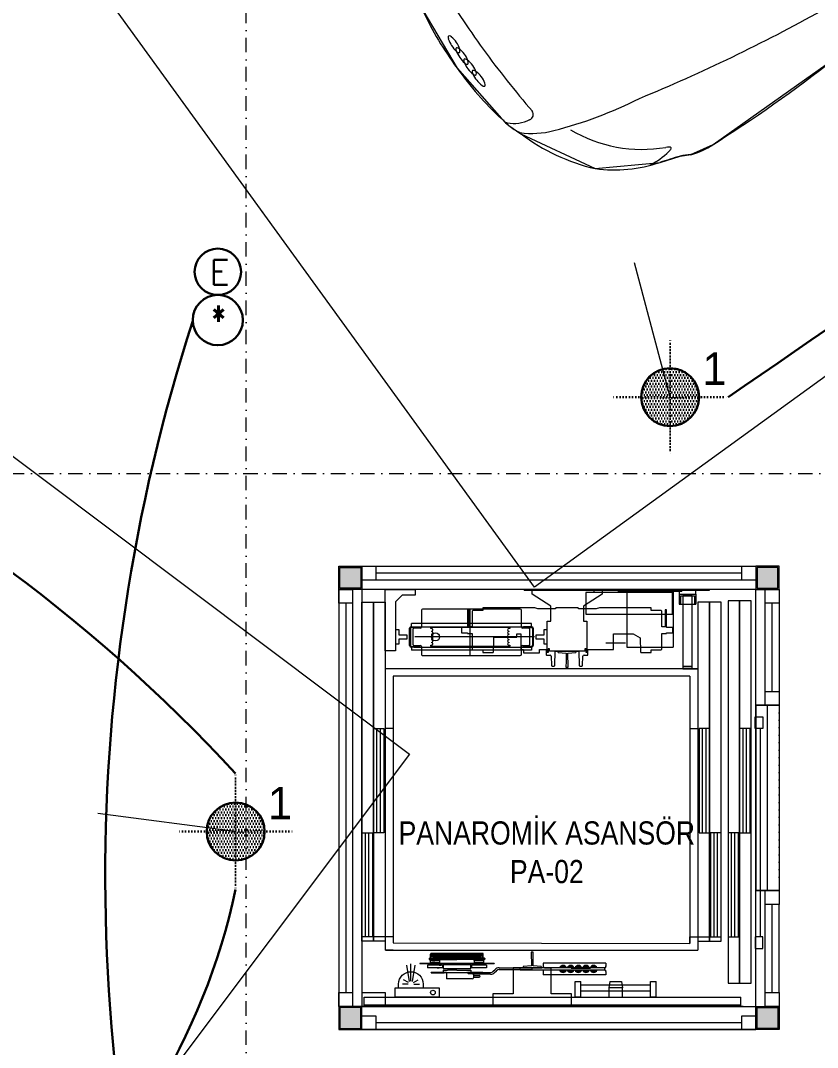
# Model space of a CAD drawing. Extents: x -1701 to 23780, y -363 to 7742.
# Drawn here: x 2525.2 to 2869.1, y 937.3 to 1380.5 of the extents above; entities that cross this region are included whole.
import ezdxf
from ezdxf.enums import TextEntityAlignment as Align

# ---------------------------------------------------------------- set-up
doc = ezdxf.new("R2010")
doc.units = 0
doc.header["$LTSCALE"] = 25
doc.header["$MEASUREMENT"] = 0
for name, pattern in [('Audi$0$DASHDOT2', [0.5, 0.25, -0.125, 0, -0.125]), ('Audi$0$DOT2', [0.125, 0, -0.125]), ('Audi$0$HIDDEN', [0.375, 0.25, -0.125]), ('DOT2', [0.125, 0, -0.125])]:
    doc.linetypes.add(name, pattern=pattern)
doc.layers.get('0').update_dxf_attribs({"color": 9, "lineweight": 9})
for name, color, linetype, lineweight in [('31', 9, 'Continuous', 9), ('Audi$0$04', 8, 'Continuous', 9), ('Audi$0$06D', 8, 'Continuous', 9), ('Audi$0$07K', 8, 'Continuous', 9), ('Audi$0$09W', 8, 'Continuous', 9), ('Audi$0$10', 8, 'Continuous', 9), ('Audi$0$15', 8, 'Continuous', 9), ('Audi$0$20', 8, 'Audi$0$DOT2', 9), ('Audi$0$21', 8, 'Continuous', 9), ('Audi$0$24', 8, 'Audi$0$DASHDOT2', 9), ('Audi$0$35', 8, 'Continuous', 9), ('E-1x26W PL DOWNLIGHT ARMATÜR (GÖMME) (KİTLİ)', 7, 'Continuous', 30), ('E-ACİL AYDINLATMA KİTİ', 7, 'Continuous', 30), ('E-Aydınlatma', 7, 'Continuous', 30), ('E-KABLO', 7, 'Continuous', 30)]:
    doc.layers.add(name, color=color, linetype=linetype, lineweight=lineweight)
doc.styles.add('Audi$0$MuuM_TEXT-STANDART', font='ARIALN.TTF')
doc.styles.add('E-YAZI', font='txttw.shx')
doc.styles.add('TX-TEXT', font='')
doc.styles.get('TX-TEXT').set_extended_font_data('TrSah Futura Lt BT')

# ---------------------------------------------------------------- blocks, each defined once
blk = doc.blocks.new('Audi$0$P-AKS_AUDI')
at = {"layer": 'Audi$0$24'}
for points in [[(-2100, -2590), (-2100, 1250)], [(-3840, -1600), (360, -1600)]]:
    blk.add_lwpolyline(points, dxfattribs=at)
blk = doc.blocks.new('Audi$0$p-asansör-')
at = {"layer": 'Audi$0$09W'}
h = blk.add_hatch(color=253, dxfattribs=at)
h.dxf.hatch_style = 1
h.paths.add_polyline_path([(-200, 190), (-210, 190), (-210, 200), (-200, 200)])
h = blk.add_hatch(color=253, dxfattribs=at)
h.dxf.hatch_style = 1
h.paths.add_polyline_path([(-30, 190), (-20, 190), (-20, 200), (-30, 200)])
h = blk.add_hatch(color=253, dxfattribs=at)
h.dxf.hatch_style = 1
h.paths.add_polyline_path([(-200, 10), (-210, 10), (-210, 0), (-200, 0)])
h = blk.add_hatch(color=253, dxfattribs=at)
h.dxf.hatch_style = 1
h.paths.add_polyline_path([(-30, 10), (-20, 10), (-20, 0), (-30, 0)])
at = {"color": 251}
for p, q in [((-194.5, 190), (-30, 190)), ((-194.5, 190), (-30, 190)), ((-193.5, 190), (-193.5, 186)), ((-193.5, 190), (-193.5, 186)), ((-193.5, 189.5), (-31, 189.5)), ((-193.5, 189.5), (-31, 189.5)), ((-40, 184), (-40, 190)), ((-40, 184), (-40, 190)), ((-31, 190), (-31, 186)), ((-31, 190), (-31, 186)), ((-31, 186), (-193.5, 186)), ((-31, 186), (-193.5, 186)), ((-124.5, 183.2), (-154.5, 183.2)), ((-124.5, 183.2), (-154.5, 183.2)), ((-30, 184), (-40, 184)), ((-30, 184), (-40, 184)), ((-124.5, 180.7), (-154.5, 180.7)), ((-124.5, 180.7), (-154.5, 180.7)), ((-52.38, 180.31), (-54.83, 180.31)), ((-52.38, 180.31), (-54.83, 180.31)), ((-52.21, 179.7), (-54.34, 178.47)), ((-52.21, 179.7), (-54.34, 178.47)), ((-51.76, 179.25), (-52.99, 172.13)), ((-51.76, 179.25), (-52.99, 172.13)), ((-51.15, 179.09), (-51.15, 171.63)), ((-51.15, 179.09), (-51.15, 171.63)), ((-50.54, 179.25), (-49.31, 172.13)), ((-50.54, 179.25), (-49.31, 172.13)), ((-50.09, 179.7), (-47.96, 178.47)), ((-50.09, 179.7), (-47.96, 178.47)), ((-49.92, 180.31), (-47.47, 180.31)), ((-49.92, 180.31), (-47.47, 180.31))]:
    blk.add_line(p, q, dxfattribs=at)
at = {"color": 251, "ltscale": 0.25}
for p, q in [((-157, 186), (-154.5, 186)), ((-157, 186), (-157, 179.2)), ((-157, 186), (-154.5, 186)), ((-157, 186), (-157, 179.2)), ((-154.5, 186), (-154.5, 179.2)), ((-154.5, 186), (-154.5, 179.2)), ((-142, 179.2), (-142.5, 182)), ((-142, 179.2), (-142.5, 182)), ((-137, 179.2), (-136.5, 182)), ((-137, 179.2), (-136.5, 182)), ((-124.5, 186), (-122, 186)), ((-124.5, 186), (-124.5, 179.2)), ((-124.5, 186), (-122, 186)), ((-124.5, 186), (-124.5, 179.2)), ((-122, 186), (-122, 179.2)), ((-122, 186), (-122, 179.2)), ((-154.5, 179.2), (-157, 179.2)), ((-154.5, 179.2), (-157, 179.2)), ((-137, 179.2), (-142, 179.2)), ((-137, 179.2), (-142, 179.2)), ((-122, 179.2), (-124.5, 179.2)), ((-122, 179.2), (-124.5, 179.2))]:
    blk.add_line(p, q, dxfattribs=at)
blk.add_lwpolyline([(-142.5, 182), (-136.5, 182), (-136.5, 186), (-142.5, 186), (-142.5, 182)], dxfattribs=at)
blk.add_lwpolyline([(-142.5, 182), (-136.5, 182), (-136.5, 186), (-142.5, 186), (-142.5, 182)], dxfattribs=at)
at = {"color": 251}
blk.add_lwpolyline([(-63.4, 186), (-44.4, 186), (-44.4, 182), (-63.4, 182)], close=True, dxfattribs=at)
blk.add_lwpolyline([(-63.4, 186), (-44.4, 186), (-44.4, 182), (-63.4, 182)], close=True, dxfattribs=at)
blk.add_lwpolyline([(-45.84, 182), (-45.84, 180.31, -1), (-56.46, 180.31), (-56.46, 182)], format="xyb", dxfattribs=at)
blk.add_lwpolyline([(-45.84, 182), (-45.84, 180.31, -1), (-56.46, 180.31), (-56.46, 182)], format="xyb", dxfattribs=at)
blk.add_circle((-60.65, 184), 1, dxfattribs=at)
blk.add_circle((-60.65, 184), 1, dxfattribs=at)
at = {"layer": 'Audi$0$06D'}
for p, q in [((-103.5, 190), (-120.5, 190)), ((-120.5, 190), (-120.5, 184.6)), ((-86.5, 190), (-103.5, 190)), ((-86.5, 184.6), (-86.5, 190)), ((-120.5, 184.6), (-111.7, 184.6)), ((-111.7, 184.6), (-111.7, 173.3)), ((-95.3, 173.3), (-95.3, 184.6)), ((-95.3, 184.6), (-86.5, 184.6)), ((-193, 180), (-198, 180)), ((-198, 180), (-198, 15)), ((-193, 15), (-193, 180)), ((-188, 180), (-193, 180)), ((-193, 180), (-193, 15)), ((-188, 15), (-188, 180)), ((-78.1, 177.4), (-80.64, 177.4)), ((-78.1, 176.38), (-78.1, 177.61)), ((-77.6, 178.11), (-66.5, 178.11)), ((-66.6, 178.11), (-66.6, 175.3)), ((-66.5, 175.4), (-66.5, 178.11)), ((-135.25, 176.3), (-108.25, 176.3)), ((-135.25, 174.9), (-135.25, 176.3)), ((-135.25, 174.9), (-135.05, 174.9)), ((-135.05, 174.85), (-135.2, 174.85)), ((-135.2, 174.85), (-135.2, 174.35)), ((-134.85, 174.35), (-135.2, 174.35)), ((-134.85, 173.25), (-135.2, 173.25)), ((-135.2, 173.25), (-135.2, 172.75)), ((-135.05, 174.9), (-135.05, 174.85)), ((-135.05, 174.85), (-135.05, 174.85)), ((-134.9, 174.3), (-98.25, 174.3)), ((-134.9, 174.3), (-134.9, 173.3)), ((-134.9, 173.3), (-98.25, 173.3)), ((-134.85, 174.35), (-134.85, 174.3)), ((-134.85, 173.3), (-134.85, 173.25)), ((-134.75, 173.3), (-132.25, 173.3)), ((-130.55, 174.75), (-130.81, 174.3)), ((-130.81, 173.3), (-130.55, 172.85)), ((-129.45, 174.75), (-130.55, 174.75)), ((-130.55, 172.85), (-129.45, 172.85)), ((-129.19, 174.3), (-129.45, 174.75)), ((-129.45, 172.85), (-129.19, 173.3)), ((-127.25, 174.75), (-127.51, 174.3)), ((-127.51, 173.3), (-127.25, 172.85)), ((-126.15, 174.75), (-127.25, 174.75)), ((-127.25, 172.85), (-126.15, 172.85)), ((-125.89, 174.3), (-126.15, 174.75)), ((-126.15, 172.85), (-125.89, 173.3)), ((-123.95, 174.75), (-124.21, 174.3)), ((-124.21, 173.3), (-123.95, 172.85)), ((-122.85, 174.75), (-123.95, 174.75)), ((-123.95, 172.85), (-122.85, 172.85)), ((-122.59, 174.3), (-122.85, 174.75)), ((-122.85, 172.85), (-122.59, 173.3)), ((-120.65, 174.75), (-120.91, 174.3)), ((-120.91, 173.3), (-120.65, 172.85)), ((-119.55, 174.75), (-120.65, 174.75)), ((-120.65, 172.85), (-119.55, 172.85)), ((-119.29, 174.3), (-119.55, 174.75)), ((-119.55, 172.85), (-119.29, 173.3)), ((-119.52, 174.3), (-108.25, 174.3)), ((-117.35, 174.75), (-117.61, 174.3)), ((-117.61, 173.3), (-117.35, 172.85)), ((-116.25, 174.75), (-117.35, 174.75)), ((-117.35, 172.85), (-116.25, 172.85)), ((-115.99, 174.3), (-116.25, 174.75)), ((-116.25, 172.85), (-115.99, 173.3)), ((-111.7, 173.3), (-103.5, 173.3)), ((-108.75, 173.3), (-111.25, 173.3)), ((-108.65, 174.35), (-108.3, 174.35)), ((-108.65, 174.35), (-108.65, 174.3)), ((-108.65, 173.3), (-108.65, 173.25)), ((-108.65, 173.25), (-108.3, 173.25)), ((-108.25, 174.9), (-108.45, 174.9)), ((-108.45, 174.85), (-108.45, 174.9)), ((-108.45, 174.85), (-108.3, 174.85)), ((-108.3, 174.85), (-108.3, 174.35)), ((-108.3, 173.25), (-108.3, 172.75)), ((-108.25, 174.9), (-108.25, 176.3)), ((-107.6, 173.3), (-107.35, 172.7)), ((-99.4, 173.3), (-107.6, 173.3)), ((-89.21, 174.08), (-103.5, 174.08)), ((-103.5, 174.08), (-103.5, 173.3)), ((-103.5, 173.3), (-95.3, 173.3)), ((-103.5, 173.3), (-103.5, 173.3)), ((-89.19, 173.3), (-103.5, 173.3)), ((-99.65, 172.7), (-99.4, 173.3)), ((-98.25, 174.3), (-98.25, 173.3)), ((-87.23, 175.4), (-88.08, 174.55)), ((-86.67, 174.83), (-87.5, 174)), ((-85.54, 176.1), (-78.01, 176.1)), ((-65, 175.3), (-85.54, 175.3)), ((-83.75, 173.3), (-77.25, 173.3)), ((-83.75, 172.2), (-83.75, 173.3)), ((-83.3, 173.3), (-82.4, 173.3)), ((-76, 175.5), (-82.15, 175.5)), ((-82.15, 175.5), (-76.5, 175.5)), ((-82.15, 175.5), (-82.15, 175.3)), ((-82.15, 175.5), (-82.15, 175.3)), ((-76, 175.3), (-82.15, 175.3)), ((-82.15, 175.3), (-76.5, 175.3)), ((-78.1, 176.6), (-80.64, 176.6)), ((-77.6, 175.88), (-75.9, 175.88)), ((-77.25, 172.2), (-77.25, 173.3)), ((-73.19, 175.3), (-77, 175.3)), ((-77, 174.3), (-77, 175.3)), ((-71, 174.3), (-77, 174.3)), ((-76.95, 173.67), (-76.95, 172.07)), ((-74.29, 173.67), (-76.95, 173.67)), ((-76.5, 175.3), (-76.5, 175.5)), ((-76.5, 175.5), (-76.5, 175.3)), ((-76.5, 175.5), (-76, 175.5)), ((-76.5, 175.3), (-76, 175.3)), ((-76, 175.3), (-76, 175.5)), ((-76, 175.3), (-76, 175.5)), ((-76, 175.4), (-75.63, 175.4)), ((-75.9, 175.88), (-75.9, 175.9)), ((-74.29, 173.69), (-71, 173.69)), ((-74.29, 173.67), (-74.29, 173.69)), ((-74.18, 173.69), (-74.18, 173.69)), ((-71, 174.3), (-66.95, 174.3)), ((-71, 173.69), (-67.71, 173.69)), ((-67.95, 174.3), (-67.85, 174.3)), ((-67.82, 173.69), (-67.82, 173.69)), ((-67.71, 173.67), (-67.71, 173.69)), ((-65.05, 173.67), (-67.71, 173.67)), ((-65, 175.3), (-66.95, 175.3)), ((-65, 174.3), (-66.95, 174.3)), ((-66.5, 175.4), (-66, 175.4)), ((-66, 175.5), (-59.85, 175.5)), ((-66, 175.3), (-66, 175.5)), ((-66, 175.5), (-66, 175.3)), ((-66, 175.5), (-65.5, 175.5)), ((-66, 175.3), (-59.85, 175.3)), ((-66, 175.3), (-65.5, 175.3)), ((-59.85, 175.5), (-65.5, 175.5)), ((-65.5, 175.5), (-65.5, 175.3)), ((-65.5, 175.3), (-65.5, 175.5)), ((-65.5, 175.3), (-65, 175.3)), ((-65.05, 172.07), (-65.05, 173.67)), ((-59.85, 175.3), (-65, 175.3)), ((-65, 174.3), (-65, 175.3)), ((-64.75, 173.3), (-58.25, 173.3)), ((-64.75, 172.2), (-64.75, 173.3)), ((-64.3, 173.3), (-63.4, 173.3)), ((-62.5, 173.3), (-63.4, 173.3)), ((-59.85, 175.5), (-59.85, 175.3)), ((-59.85, 175.3), (-59.85, 175.5)), ((-58.25, 172.2), (-58.25, 173.3)), ((-135.25, 171.3), (-135.25, 172.7)), ((-135.25, 172.7), (-134.95, 172.7)), ((-135.25, 171.3), (-108.25, 171.3)), ((-134.95, 172.75), (-135.2, 172.75)), ((-134.95, 172.75), (-134.95, 172.7)), ((-108.55, 172.75), (-108.3, 172.75)), ((-108.55, 172.75), (-108.55, 172.7)), ((-108.25, 172.7), (-108.55, 172.7)), ((-108.25, 171.3), (-108.25, 172.7)), ((-107.35, 172.7), (-103.88, 172.47)), ((-103.9, 169.04), (-103.95, 166.5)), ((-103.88, 170.04), (-103.9, 169.04)), ((-103.88, 172.47), (-103.88, 170.04)), ((-103.13, 172.47), (-99.65, 172.7)), ((-103.13, 170.04), (-103.13, 172.47)), ((-103.05, 169.04), (-103.13, 170.04)), ((-103.05, 166.5), (-103.05, 169.04)), ((-71, 171.5), (-87, 171.5)), ((-87, 171.3), (-87, 171.5)), ((-71, 171.3), (-87, 171.3)), ((-83.75, 172.2), (-77.25, 172.2)), ((-83, 169.6), (-82.5, 170.1)), ((-83, 169.25), (-83, 169.6)), ((-82.9, 169.15), (-83, 169.25)), ((-82.9, 169.7), (-71, 169.7)), ((-82.9, 169.15), (-71, 169.15)), ((-82.5, 171), (-78.5, 171)), ((-82.5, 170.1), (-82.5, 171)), ((-82.5, 170.1), (-78.5, 170.1)), ((-82.35, 168.8), (-82.35, 167.4)), ((-82.35, 168.8), (-82.35, 167.4)), ((-82.15, 168.8), (-82.35, 168.8)), ((-82.15, 168.8), (-82.35, 168.8)), ((-82.15, 168.8), (-82.15, 167.4)), ((-82.15, 167.4), (-82.15, 168.8)), ((-81.85, 169.15), (-80.35, 168.89)), ((-81.85, 168.25), (-80.35, 168.51)), ((-81.7, 172.05), (-81.7, 172.2)), ((-81.7, 172.05), (-80.5, 172.05)), ((-81.5, 171.5), (-81.5, 172.05)), ((-80.5, 172.05), (-81.5, 172.05)), ((-81.5, 171), (-81.5, 171.3)), ((-80.5, 171), (-81.5, 171)), ((-80.5, 171), (-81.5, 171)), ((-80.5, 172.05), (-79.5, 172.05)), ((-79.3, 172.05), (-80.5, 172.05)), ((-80.5, 171), (-79.5, 171)), ((-80.5, 171), (-79.5, 171)), ((-80.35, 168.89), (-61.65, 168.89)), ((-80.35, 168.51), (-80.35, 168.89)), ((-61.65, 168.51), (-80.35, 168.51)), ((-79.5, 171.5), (-79.5, 172.05)), ((-79.5, 171), (-79.5, 171.3)), ((-79.3, 172.05), (-79.3, 172.2)), ((-78.61, 172.2), (-77.79, 172.2)), ((-78.5, 170.1), (-78.5, 171)), ((-78.1, 169.7), (-78.5, 170.1)), ((-76.95, 172.07), (-74.29, 172.07)), ((-74.29, 172.07), (-74.29, 172.05)), ((-74.29, 172.05), (-71, 172.05)), ((-74.18, 172.05), (-74.18, 172.05)), ((-71.5, 169.7), (-71, 169.7)), ((-71, 172.05), (-67.71, 172.05)), ((-55, 171.5), (-71, 171.5)), ((-55, 171.3), (-71, 171.3)), ((-59.1, 169.7), (-71, 169.7)), ((-59.1, 169.15), (-71, 169.15)), ((-67.82, 172.05), (-67.82, 172.05)), ((-67.71, 172.07), (-65.05, 172.07)), ((-64.75, 172.2), (-58.25, 172.2)), ((-63.39, 172.2), (-64.21, 172.2)), ((-63.9, 169.7), (-63.5, 170.1)), ((-59.5, 171), (-63.5, 171)), ((-63.5, 170.1), (-63.5, 171)), ((-59.5, 170.1), (-63.5, 170.1)), ((-62.7, 172.05), (-62.7, 172.2)), ((-62.7, 172.05), (-61.5, 172.05)), ((-61.5, 172.05), (-62.5, 172.05)), ((-62.5, 171.5), (-62.5, 172.05)), ((-62.5, 171), (-62.5, 171.3)), ((-61.5, 171), (-62.5, 171)), ((-60.15, 169.15), (-61.65, 168.89)), ((-61.65, 168.51), (-61.65, 168.89)), ((-60.15, 168.25), (-61.65, 168.51)), ((-61.5, 172.05), (-60.5, 172.05)), ((-60.3, 172.05), (-61.5, 172.05)), ((-61.5, 171), (-60.5, 171)), ((-60.5, 171.5), (-60.5, 172.05)), ((-60.5, 171), (-60.5, 171.3)), ((-60.3, 172.05), (-60.3, 172.2)), ((-59.85, 168.8), (-59.85, 167.4)), ((-59.85, 168.8), (-59.85, 167.4)), ((-59.85, 168.8), (-59.65, 168.8)), ((-59.65, 168.8), (-59.85, 168.8)), ((-59.65, 168.8), (-59.65, 167.4)), ((-59.65, 167.4), (-59.65, 168.8)), ((-59.5, 170.1), (-59.5, 171)), ((-59, 169.6), (-59.5, 170.1)), ((-59.1, 169.15), (-59, 169.25)), ((-59, 169.25), (-59, 169.6)), ((-55, 171.3), (-55, 171.5)), ((-199.7, 165), (-203, 165)), ((-203, 165), (-203, 160)), ((-199.7, 160), (-199.7, 165)), ((-171.5, 165.7), (-175, 165.7)), ((-175, 15.5), (-175, 165.7)), ((-40.3, 165.7), (-171.5, 165.7)), ((-103.95, 166.5), (-103.05, 166.5)), ((-81.82, 167.3), (-82.05, 167.3)), ((-81.82, 167.3), (-82.05, 167.3)), ((-59.95, 167.1), (-82.05, 167.1)), ((-82.05, 167.1), (-59.95, 167.1)), ((-81.85, 168.25), (-60.15, 168.25)), ((-81.85, 167.7), (-81.85, 168.25)), ((-81.85, 167.7), (-71, 167.7)), ((-60.17, 167.3), (-81.82, 167.3)), ((-60.17, 167.3), (-81.82, 167.3)), ((-60.15, 167.7), (-71, 167.7)), ((-60.17, 167.3), (-59.95, 167.3)), ((-59.95, 167.3), (-60.17, 167.3)), ((-60.15, 167.7), (-60.15, 168.25)), ((-43.5, 165.7), (-40, 165.7)), ((-40, 15.5), (-40, 165.7)), ((-40, 44.3), (-40, 165.7)), ((-203, 160), (-199.7, 160)), ((-202, 160), (-202, 70)), ((-188, 160), (-192.5, 160)), ((-192.5, 160), (-192.5, 115)), ((-191, 160), (-191, 115)), ((-189.5, 160), (-189.5, 115)), ((-188, 115), (-188, 160)), ((-180, 161.75), (-185, 161.75)), ((-185, 161.75), (-185, 15.5)), ((-171.5, 160), (-185, 160)), ((-180.5, 160), (-185, 160)), ((-185, 160), (-185, 115)), ((-183.5, 160), (-183.5, 115)), ((-182, 160), (-182, 115)), ((-180.5, 115), (-180.5, 160)), ((-175, 161.75), (-180, 161.75)), ((-180, 161.75), (-180, 15.5)), ((-180, 15.5), (-180, 161.75)), ((-43.5, 162.5), (-171.5, 162.85)), ((-171.5, 47.5), (-171.5, 162.85)), ((-171.5, 162.85), (-171.5, 160)), ((-43.5, 47.5), (-43.5, 162.5)), ((-43.5, 160), (-30, 160)), ((-40, 161.75), (-35, 161.75)), ((-35, 161.75), (-35, 15.5)), ((-35, 15.5), (-35, 161.75)), ((-35, 161.75), (-30, 161.75)), ((-34.5, 115), (-34.5, 160)), ((-34.5, 160), (-30, 160)), ((-33, 160), (-33, 115)), ((-31.5, 160), (-31.5, 115)), ((-30, 161.75), (-30, 15.5)), ((-30, 160), (-30, 115)), ((-193, 115), (-197.5, 115)), ((-197.5, 115), (-197.5, 70)), ((-196, 115), (-196, 70)), ((-194.5, 115), (-194.5, 70)), ((-193, 70), (-193, 115)), ((-192.5, 115), (-188, 115)), ((-185, 115), (-180.5, 115)), ((-175.5, 115), (-180, 115)), ((-180, 115), (-180, 70)), ((-178.5, 115), (-178.5, 70)), ((-177, 115), (-177, 70)), ((-175.5, 70), (-175.5, 115)), ((-39.5, 70), (-39.5, 115)), ((-39.5, 115), (-35, 115)), ((-38, 115), (-38, 70)), ((-36.5, 115), (-36.5, 70)), ((-35, 115), (-35, 70)), ((-30, 115), (-34.5, 115)), ((-203, 65), (-203, 70)), ((-203, 70), (-199.7, 70)), ((-199.7, 70), (-199.7, 65)), ((-197.5, 70), (-193, 70)), ((-180, 70), (-175.5, 70)), ((-171.5, 70), (-175, 70)), ((-171.5, 47.5), (-171.5, 70)), ((-43.5, 70), (-40, 70)), ((-35, 70), (-39.5, 70)), ((-199.7, 65), (-203, 65)), ((-171.5, 47.5), (-43.5, 47.5)), ((-175, 44.3), (-40, 44.3)), ((-171.5, 44.3), (-175, 44.3)), ((-168.51, 44.3), (-172.51, 44.3)), ((-172.51, 44.3), (-172.51, 43.3)), ((-172.51, 43.3), (-168.51, 43.3)), ((-168.51, 43.3), (-172.51, 43.3)), ((-172.51, 43.3), (-172.51, 12.84)), ((-168.51, 43.3), (-168.51, 44.3)), ((-168.51, 12.84), (-168.51, 43.3)), ((-118.06, 43.5), (-118.96, 43.5)), ((-118.96, 43.5), (-118.96, 40.96)), ((-118.96, 40.96), (-118.89, 39.96)), ((-118.89, 39.96), (-118.89, 37.52)), ((-118.14, 39.96), (-118.11, 40.96)), ((-118.14, 37.52), (-118.14, 39.96)), ((-118.11, 40.96), (-118.06, 43.5)), ((-127.13, 23.7), (-127.13, 37.2)), ((-127.13, 37.2), (-126.73, 37.2)), ((-126.73, 37.2), (-126.73, 35.7)), ((-126.73, 35.7), (-126.13, 35.7)), ((-126.13, 35.7), (-126.13, 36.7)), ((-126.13, 36.7), (-118.63, 36.7)), ((-122.36, 37.3), (-122.61, 36.7)), ((-122.61, 36.7), (-114.41, 36.7)), ((-118.89, 37.52), (-122.36, 37.3)), ((-118.63, 36.7), (-118.51, 36.7)), ((-118.51, 36.7), (-111.01, 36.7)), ((-114.66, 37.3), (-118.14, 37.52)), ((-114.41, 36.7), (-114.66, 37.3)), ((-111.01, 36.7), (-111.01, 35.7)), ((-111.01, 35.7), (-110.41, 35.7)), ((-110.41, 35.7), (-110.41, 37.2)), ((-110.41, 37.2), (-110.01, 37.2)), ((-110.01, 37.2), (-110.01, 23.7)), ((-103.11, 34.9), (-103.11, 36.25)), ((-103.11, 36.25), (-51.4, 36.25)), ((-76.76, 38.5), (-76.76, 18.5)), ((-51.4, 34.9), (-51.4, 36.25)), ((-44.5, 30.5), (-44.5, 36.5)), ((-44.5, 36.5), (-40, 36.5)), ((-40, 36.5), (-40, 10)), ((-108.51, 33.5), (-110.01, 33.5)), ((-110.01, 33.5), (-110.01, 27.5)), ((-108.51, 31.3), (-108.51, 33.5)), ((-105.01, 31.3), (-108.51, 31.3)), ((-105.01, 29.7), (-105.01, 31.3)), ((-103.91, 26.8), (-103.91, 34.2)), ((-103.91, 34.2), (-103.91, 26.8)), ((-103.61, 26.8), (-103.61, 34.2)), ((-99.71, 34.9), (-103.21, 34.9)), ((-103.21, 34.6), (-99.71, 34.6)), ((-52.41, 34.9), (-101.11, 34.9)), ((-99.71, 34.6), (-99.71, 34.9)), ((-93.76, 34.45), (-93.56, 34.65)), ((-93.76, 34.07), (-93.76, 34.45)), ((-93.18, 33.92), (-93.76, 34.07)), ((-93.56, 34.65), (-59.96, 34.65)), ((-93.41, 33.02), (-93.18, 33.08)), ((-93.41, 32.78), (-93.41, 33.02)), ((-93.18, 32.72), (-93.41, 32.78)), ((-93.41, 31.82), (-93.18, 31.88)), ((-93.41, 31.58), (-93.41, 31.82)), ((-93.18, 31.52), (-93.41, 31.58)), ((-92.86, 33.5), (-92.86, 33.5)), ((-92.86, 32.3), (-92.86, 32.3)), ((-92.86, 31.1), (-92.86, 31.1)), ((-60.66, 33.5), (-60.66, 33.5)), ((-60.66, 32.3), (-60.66, 32.3)), ((-60.66, 31.1), (-60.66, 31.1)), ((-59.76, 34.07), (-60.34, 33.92)), ((-60.34, 33.08), (-60.11, 33.02)), ((-60.11, 32.78), (-60.34, 32.72)), ((-60.34, 31.88), (-60.11, 31.82)), ((-60.11, 31.58), (-60.34, 31.52)), ((-60.11, 33.02), (-60.11, 32.78)), ((-60.11, 31.82), (-60.11, 31.58)), ((-59.96, 34.65), (-59.76, 34.45)), ((-59.76, 34.45), (-59.76, 34.07)), ((-54.8, 34.9), (-51.3, 34.9)), ((-54.8, 34.6), (-54.8, 34.9)), ((-51.3, 34.6), (-54.8, 34.6)), ((-50.9, 26.8), (-50.9, 34.2)), ((-50.6, 26.8), (-50.6, 34.2)), ((-50.6, 34.2), (-50.6, 26.8)), ((-46, 31.3), (-49.5, 31.3)), ((-49.5, 31.3), (-49.5, 29.7)), ((-44.5, 33.5), (-46, 33.5)), ((-46, 33.5), (-46, 31.3)), ((-44.5, 27.5), (-44.5, 33.5)), ((-110.01, 27.5), (-108.51, 27.5)), ((-108.51, 27.5), (-108.51, 29.7)), ((-108.51, 29.7), (-105.01, 29.7)), ((-104.46, 30.5), (-52.84, 30.5)), ((-93.76, 26.93), (-93.18, 27.08)), ((-93.76, 26.55), (-93.76, 26.93)), ((-93.41, 30.62), (-93.18, 30.68)), ((-93.41, 30.38), (-93.41, 30.62)), ((-93.18, 30.32), (-93.41, 30.38)), ((-93.41, 29.42), (-93.18, 29.48)), ((-93.41, 29.18), (-93.41, 29.42)), ((-93.18, 29.12), (-93.41, 29.18)), ((-93.41, 28.22), (-93.18, 28.28)), ((-93.41, 27.98), (-93.41, 28.22)), ((-93.18, 27.92), (-93.41, 27.98)), ((-92.86, 29.9), (-92.86, 29.9)), ((-92.86, 28.7), (-92.86, 28.7)), ((-92.86, 27.5), (-92.86, 27.5)), ((-60.66, 29.9), (-60.66, 29.9)), ((-60.66, 28.7), (-60.66, 28.7)), ((-60.66, 27.5), (-60.66, 27.5)), ((-60.34, 30.68), (-60.11, 30.62)), ((-60.11, 30.38), (-60.34, 30.32)), ((-60.34, 29.48), (-60.11, 29.42)), ((-60.11, 29.18), (-60.34, 29.12)), ((-60.34, 28.28), (-60.11, 28.22)), ((-60.11, 27.98), (-60.34, 27.92)), ((-60.34, 27.08), (-59.76, 26.93)), ((-60.11, 30.62), (-60.11, 30.38)), ((-60.11, 29.42), (-60.11, 29.18)), ((-60.11, 28.22), (-60.11, 27.98)), ((-59.76, 26.93), (-59.76, 26.55)), ((-49.5, 29.7), (-46, 29.7)), ((-46, 29.7), (-46, 27.5)), ((-46, 27.5), (-44.5, 27.5)), ((-44.5, 15.3), (-44.5, 30.5)), ((-125.63, 23.7), (-127.13, 23.7)), ((-125.63, 17.3), (-125.63, 23.7)), ((-110.01, 23.7), (-111.51, 23.7)), ((-111.51, 23.7), (-111.51, 17.3)), ((-99.71, 26.4), (-103.21, 26.4)), ((-103.21, 26.1), (-99.71, 26.1)), ((-103.11, 26.1), (-103.11, 24.75)), ((-103.11, 24.75), (-51.4, 24.75)), ((-52.41, 26.1), (-101.11, 26.1)), ((-99.71, 26.1), (-99.71, 26.4)), ((-93.56, 26.35), (-93.76, 26.55)), ((-59.96, 26.35), (-93.56, 26.35)), ((-59.76, 26.55), (-59.96, 26.35)), ((-54.8, 26.4), (-51.3, 26.4)), ((-54.8, 26.1), (-54.8, 26.4)), ((-51.3, 26.1), (-54.8, 26.1)), ((-51.4, 26.1), (-51.4, 24.75)), ((-198, 15), (-193, 15)), ((-193, 15), (-188, 15)), ((-185, 15.5), (-180, 15.5)), ((-180, 15.5), (-175, 15.5)), ((-133.73, 12.1), (-125.63, 17.3)), ((-111.51, 17.3), (-103.41, 12.1)), ((-47.3, 12.5), (-44.5, 15.3)), ((-35, 15.5), (-40, 15.5)), ((-30, 15.5), (-35, 15.5)), ((-172.51, 12.84), (-168.51, 12.84)), ((-135.87, 10), (-135.87, 10.5)), ((-135.87, 10.5), (-133.73, 10.5)), ((-118.57, 10), (-135.87, 10)), ((-133.73, 10.5), (-133.73, 12.1)), ((-101.27, 10), (-118.57, 10)), ((-103.41, 12.1), (-103.41, 10.5)), ((-103.41, 10.5), (-101.27, 10.5)), ((-101.27, 10.5), (-101.27, 10)), ((-53, 10), (-53, 12.5)), ((-53, 12.5), (-47.3, 12.5)), ((-40, 10), (-53, 10))]:
    blk.add_line(p, q, dxfattribs=at)
at = {"layer": 'Audi$0$06D', "ltscale": 0.25}
for p, q in [((-120.3, 173.4), (-128.7, 173.4)), ((-125.24, 42.83), (-125.35, 38.83)), ((-124.07, 43.12), (-124.94, 43.12)), ((-123.62, 36.7), (-123.77, 42.83)), ((-113.25, 42.83), (-113.4, 36.7)), ((-112.09, 43.12), (-112.95, 43.12)), ((-111.68, 38.83), (-111.79, 42.83)), ((-159.11, 36.1), (-159.41, 35.8)), ((-159.41, 35.8), (-159.41, 29.1)), ((-154.81, 36.1), (-159.11, 36.1)), ((-150.55, 37.3), (-154.81, 37.3)), ((-154.81, 37.3), (-154.81, 36.1)), ((-150.09, 30.92), (-150.26, 37.01)), ((-127.51, 35.9), (-138.51, 35.9)), ((-138.51, 35.9), (-138.51, 29.2)), ((-127.51, 38.12), (-127.51, 35.9)), ((-125.84, 38.42), (-127.21, 38.42)), ((-125.35, 38.83), (-125.35, 38.83)), ((-113.4, 36.7), (-123.62, 36.7)), ((-111.68, 38.83), (-111.68, 38.83)), ((-109.81, 38.42), (-111.19, 38.42)), ((-109.51, 35.95), (-109.51, 38.12)), ((-106.58, 35.95), (-109.51, 35.95)), ((-99.68, 37.35), (-106.58, 37.35)), ((-106.58, 37.35), (-106.58, 35.95)), ((-99.68, 35.9), (-99.68, 37.35)), ((-98.51, 35.9), (-99.68, 35.9)), ((-98.51, 29.2), (-98.51, 35.9)), ((-86.77, 37.01), (-86.87, 33.1)), ((-82.21, 37.3), (-86.47, 37.3)), ((-82.21, 36.1), (-82.21, 37.3)), ((-77.91, 36.1), (-82.21, 36.1)), ((-77.61, 35.8), (-77.91, 36.1)), ((-77.61, 29.1), (-77.61, 35.8)), ((-135.31, 33), (-143.71, 33)), ((-86.87, 33.1), (-86.96, 30.6)), ((-161.41, 28.8), (-164.11, 28.8)), ((-164.11, 28.8), (-164.11, 26.4)), ((-159.41, 29.1), (-161.41, 29.1)), ((-161.41, 29.1), (-161.41, 28.8)), ((-147.01, 29.2), (-150.09, 30.92)), ((-138.51, 29.2), (-147.01, 29.2)), ((-96.79, 29.2), (-98.51, 29.2)), ((-86.96, 30.6), (-96.79, 30.6)), ((-96.79, 30.6), (-96.79, 29.2)), ((-75.61, 29.1), (-77.61, 29.1)), ((-75.61, 28.8), (-75.61, 29.1)), ((-72.91, 28.8), (-75.61, 28.8)), ((-72.91, 26.4), (-72.91, 28.8)), ((-164.11, 26.4), (-161.51, 26.4)), ((-161.51, 26.4), (-161.51, 18.85)), ((-160.91, 18.85), (-160.91, 26.1)), ((-160.91, 26.1), (-159.41, 26.1)), ((-159.41, 26.1), (-159.41, 19.4)), ((-77.61, 19.4), (-77.61, 26.1)), ((-77.61, 26.1), (-76.11, 26.1)), ((-76.11, 26.1), (-76.11, 18.85)), ((-75.51, 18.85), (-75.51, 26.4)), ((-75.51, 26.4), (-72.91, 26.4)), ((-161.51, 18.85), (-160.91, 18.85)), ((-159.41, 19.4), (-159.11, 19.1)), ((-159.11, 19.1), (-154.81, 19.1)), ((-154.81, 19.1), (-154.81, 17.9)), ((-154.81, 17.9), (-132.46, 17.9)), ((-132.46, 17.9), (-131.08, 18.35)), ((-131.08, 18.35), (-123.46, 18.35)), ((-123.46, 18.35), (-123.46, 18.2)), ((-123.16, 17.9), (-113.86, 17.9)), ((-113.56, 18.35), (-105.95, 18.35)), ((-113.56, 18.2), (-113.56, 18.35)), ((-105.95, 18.35), (-104.56, 17.9)), ((-104.56, 17.9), (-82.21, 17.9)), ((-82.21, 17.9), (-82.21, 19.1)), ((-82.21, 19.1), (-77.91, 19.1)), ((-77.91, 19.1), (-77.61, 19.4)), ((-76.11, 18.85), (-75.51, 18.85))]:
    blk.add_line(p, q, dxfattribs=at)
at = {"layer": 'Audi$0$06D', "ltscale": 15}
for p, q in [((-98.81, 38), (-98.81, 34.7)), ((-56.2, 38.5), (-98.31, 38.5)), ((-55.7, 34.7), (-55.7, 38)), ((-102.51, 33.7), (-102.51, 27.3)), ((-99.31, 34.2), (-102.01, 34.2)), ((-52.5, 34.2), (-55.2, 34.2)), ((-52, 27.3), (-52, 33.7)), ((-102.01, 26.8), (-99.31, 26.8)), ((-55.2, 26.8), (-52.5, 26.8)), ((-98.81, 26.3), (-98.81, 19)), ((-55.7, 19), (-55.7, 26.3)), ((-98.31, 18.5), (-56.2, 18.5))]:
    blk.add_line(p, q, dxfattribs=at)
at = {"layer": 'Audi$0$06D', "linetype": 'Continuous', "ltscale": 0.25}
for p, q in [((-144.31, 34.9), (-164.31, 34.9)), ((-164.31, 10.4), (-164.31, 34.9)), ((-144.31, 10.4), (-144.31, 34.9)), ((-126.56, 20.7), (-163.96, 20.7)), ((-163.96, 20.7), (-163.96, 11.4)), ((-126.56, 11.4), (-126.56, 20.7)), ((-160.56, 10.4), (-180.01, 10.4)), ((-180.01, 10.4), (-180.01, 10)), ((-160.65, 10), (-180.01, 10)), ((-168.06, 10.9), (-168.06, 10.4)), ((-168.06, 10.9), (-140.56, 10.9)), ((-168.06, 10.4), (-140.56, 10.4)), ((-163.96, 11.4), (-126.56, 11.4)), ((-159.81, 10), (-160.65, 10)), ((-159.81, 10.4), (-160.56, 10.4)), ((-160.19, 11.4), (-130.19, 11.4)), ((-160.19, 10.4), (-160.19, 11.4)), ((-130.19, 10.4), (-160.19, 10.4)), ((-159.21, 10.4), (-159.81, 10.4)), ((-159.21, 10), (-159.81, 10)), ((-158.36, 10.4), (-159.21, 10.4)), ((-158.27, 10), (-159.21, 10)), ((-100.01, 10.4), (-158.36, 10.4)), ((-100.01, 10), (-158.27, 10)), ((-140.56, 10.4), (-140.56, 10.9)), ((-140.56, 10.4), (-140.56, 10.9)), ((-130.19, 11.4), (-130.19, 10.4)), ((-100.01, 10.4), (-100.01, 10))]:
    blk.add_line(p, q, dxfattribs=at)
at = {"layer": 'Audi$0$06D', "ltscale": 30}
for p, q in [((-174.09, 12), (-174.09, 16.44)), ((-166.94, 16.44), (-174.09, 16.44)), ((-173.54, 12.84), (-173.54, 16.44)), ((-167.49, 12.84), (-167.49, 16.44)), ((-166.94, 12), (-166.94, 16.44)), ((-167.49, 12.84), (-173.54, 12.84))]:
    blk.add_line(p, q, dxfattribs=at)
at = {"layer": 'Audi$0$06D', "ltscale": 6}
for p, q in [((-166.94, 12), (-174.09, 12)), ((-174.01, 10), (-174.01, 12)), ((-167.01, 10.2), (-174.01, 10.2)), ((-167.01, 10), (-174.01, 10)), ((-167.01, 12), (-167.01, 10))]:
    blk.add_line(p, q, dxfattribs=at)
at = {"layer": 'Audi$0$06D'}
for points in [[(-30, 200), (-200, 200)], [(-200, 200), (-30, 200)], [(-26, 10), (-26, 190)], [(-20, 10), (-20, 190)], [(-210, 184), (-210, 146)], [(-204, 184), (-204, 146)], [(-210, 16), (-210, 54)], [(-204, 54), (-204, 16)], [(-200, 6), (-30, 6)], [(-30, 0), (-200, 0)]]:
    blk.add_lwpolyline(points, dxfattribs=at)
for points in [[(-30, 190), (-200, 190), (-200, 10), (-30, 10)], [(-30, 190), (-200, 190), (-200, 10), (-30, 10)], [(-200, 60), (-210, 60), (-210, 140), (-200, 140)], [(-200, 60), (-210, 60), (-210, 140), (-200, 140)]]:
    blk.add_lwpolyline(points, close=True, dxfattribs=at)
for centre, major_axis, start_param, end_param in [((-80.64, 177), (-0.283, -0.283), 3.926991, 7.068583), ((-77.6, 177.61), (-0.354, -0.354), 3.926991, 5.497787), ((-130, 173.8), (-1.06, -1.06), 2.696031, 5.15795), ((-130, 173.8), (1.06, -1.06), 4.266828, 6.728747), ((-130, 173.8), (-0.672, -0.672), 2.910456, 4.943525), ((-130, 173.8), (0.672, -0.672), 4.481253, 6.514322), ((-130, 173.8), (-0.424, -0.424), 3.341305, 4.512676), ((-130, 173.8), (0.424, -0.424), -1.371084, -0.199713), ((-126.7, 173.8), (-1.06, -1.06), 2.696031, 5.15795), ((-126.7, 173.8), (1.06, -1.06), 4.266828, 6.728747), ((-126.7, 173.8), (-0.672, -0.672), 2.910456, 4.943525), ((-126.7, 173.8), (0.672, -0.672), 4.481253, 6.514322), ((-126.7, 173.8), (-0.424, -0.424), 3.341305, 4.512676), ((-126.7, 173.8), (0.424, -0.424), -1.371084, -0.199713), ((-123.4, 173.8), (1.06, -1.06), 1.125235, 3.587154), ((-123.4, 173.8), (-1.06, -1.06), 5.837624, 8.299543), ((-123.4, 173.8), (0.672, -0.672), 1.33966, 3.372729), ((-123.4, 173.8), (-0.672, -0.672), 6.052049, 8.085118), ((-123.4, 173.8), (0.424, -0.424), 1.770509, 2.94188), ((-123.4, 173.8), (-0.424, -0.424), 0.199713, 1.371084), ((-120.1, 173.8), (1.06, -1.06), 1.125235, 3.587154), ((-120.1, 173.8), (-1.06, -1.06), 5.837624, 8.299543), ((-120.1, 173.8), (0.672, -0.672), 1.33966, 3.372729), ((-120.1, 173.8), (-0.672, -0.672), 6.052049, 8.085118), ((-120.1, 173.8), (0.424, -0.424), 1.770509, 2.94188), ((-120.1, 173.8), (-0.424, -0.424), 0.199713, 1.371084), ((-116.8, 173.8), (1.06, -1.06), 1.125235, 3.587154), ((-116.8, 173.8), (-1.06, -1.06), 5.837624, 8.299543), ((-116.8, 173.8), (0.672, -0.672), 1.33966, 3.372729), ((-116.8, 173.8), (-0.672, -0.672), 6.052049, 8.085118), ((-116.8, 173.8), (-0.424, -0.424), 3.341305, 4.512676), ((-116.8, 173.8), (-0.424, -0.424), 0.199713, 1.371084), ((-89.21, 175.68), (-1.13, -1.13), 0.785398, 1.570796), ((-89.19, 175.7), (-1.7, -1.7), 0.785398, 1.570796), ((-85.54, 173.7), (-1.7, -1.7), 3.926991, 4.712389), ((-85.54, 173.7), (-1.13, -1.13), 3.926991, 4.712389), ((-77.6, 176.38), (0.354, -0.354), 3.926991, 5.497787), ((-75.3, 175.9), (0.424, -0.424), 3.926991, 5.497787), ((-81, 168.7), (0.212, -0.212), 2.356194, 5.497787), ((-81, 168.7), (0.212, -0.212), -0.785398, 5.497787), ((-81, 168.7), (0.212, -0.212), -0.785398, 2.356194), ((-61, 168.7), (-0.212, -0.212), 0.785398, 7.068583), ((-61, 168.7), (0.212, -0.212), 2.356194, 5.497787), ((-61, 168.7), (0.212, -0.212), -0.785398, 2.356194), ((-82.05, 167.4), (0.212, -0.212), 3.926991, 5.497787), ((-82.05, 167.4), (0.212, -0.212), 3.926991, 5.497787), ((-82.05, 167.4), (-0.0707, -0.0707), 5.497787, 7.068583), ((-82.05, 167.4), (-0.0707, -0.0707), 5.497787, 7.068583), ((-59.95, 167.4), (-0.212, -0.212), 0.785398, 2.356194), ((-59.95, 167.4), (-0.0707, -0.0707), 0.785398, 2.356194), ((-59.95, 167.4), (-0.212, -0.212), 0.785398, 2.356194), ((-59.95, 167.4), (-0.0707, -0.0707), 0.785398, 2.356194), ((-98.31, 38), (-0.354, -0.354), 3.926991, 5.497787), ((-56.2, 38), (-0.354, -0.354), 2.356194, 3.926991), ((-103.21, 34.2), (-0.495, -0.495), 3.926991, 5.497787), ((-103.21, 34.2), (0.283, -0.283), 2.356194, 3.926991), ((-102.01, 33.7), (-0.354, -0.354), 3.926991, 5.497787), ((-99.31, 34.7), (-0.354, -0.354), 0.785398, 2.356194), ((-93.29, 33.5), (-0.304, -0.304), 2.356195, 3.665192), ((-93.29, 33.5), (0.304, -0.304), -0.523599, 0.785398), ((-93.29, 32.3), (0.304, -0.304), 0.785398, 2.094395), ((-93.29, 32.3), (-0.304, -0.304), 1.047198, 2.356195), ((-93.29, 31.1), (0.304, -0.304), 0.785398, 2.094395), ((-93.29, 31.1), (-0.304, -0.304), 1.047198, 2.356195), ((-61.76, 30.5), (-1.24, -1.24), 0.785398, 7.068583), ((-60.23, 33.5), (-0.304, -0.304), 4.18879, 5.497787), ((-60.23, 33.5), (0.304, -0.304), 3.926991, 5.235988), ((-60.23, 32.3), (0.304, -0.304), 2.617994, 3.926991), ((-60.23, 32.3), (0.304, -0.304), 3.926991, 5.235988), ((-60.23, 31.1), (0.304, -0.304), 2.617994, 3.926991), ((-60.23, 31.1), (0.304, -0.304), 3.926991, 5.235988), ((-55.2, 34.7), (0.354, -0.354), 3.926991, 5.497787), ((-52.5, 33.7), (0.354, -0.354), 0.785398, 2.356194), ((-51.3, 34.2), (0.495, -0.495), 0.785398, 2.356194), ((-51.3, 34.2), (-0.283, -0.283), 2.356194, 3.926991), ((-103.21, 26.8), (0.495, -0.495), 3.926991, 5.497787), ((-103.21, 26.8), (0.283, -0.283), 3.926991, 5.497787), ((-102.01, 27.3), (-0.354, -0.354), 5.497787, 7.068583), ((-99.31, 26.3), (0.354, -0.354), 0.785398, 2.356194), ((-93.29, 29.9), (0.304, -0.304), 0.785398, 2.094395), ((-93.29, 29.9), (-0.304, -0.304), 1.047198, 2.356195), ((-93.29, 28.7), (0.304, -0.304), 0.785398, 2.094395), ((-93.29, 28.7), (-0.304, -0.304), 1.047198, 2.356195), ((-93.29, 27.5), (0.304, -0.304), 0.785398, 2.094395), ((-93.29, 27.5), (-0.304, -0.304), 1.047198, 2.356195), ((-60.23, 29.9), (0.304, -0.304), 2.617994, 3.926991), ((-60.23, 29.9), (-0.304, -0.304), 5.497787, 6.806784), ((-60.23, 28.7), (0.304, -0.304), 2.617994, 3.926991), ((-60.23, 28.7), (0.304, -0.304), 3.926991, 5.235988), ((-60.23, 27.5), (-0.304, -0.304), 4.18879, 5.497787), ((-60.23, 27.5), (-0.304, -0.304), 5.497787, 6.806784), ((-55.2, 26.3), (-0.354, -0.354), 3.926991, 5.497787), ((-52.5, 27.3), (-0.354, -0.354), 0.785398, 2.356194), ((-51.3, 26.8), (0.283, -0.283), -0.785398, 0.785398), ((-51.3, 26.8), (-0.495, -0.495), 0.785398, 2.356194), ((-98.31, 19), (0.354, -0.354), 3.926991, 5.497787), ((-56.2, 19), (-0.354, -0.354), 0.785398, 2.356194)]:
    blk.add_ellipse(centre, major_axis=major_axis, ratio=1, start_param=start_param, end_param=end_param, dxfattribs=at)
at = {"layer": 'Audi$0$06D', "ltscale": 0.25}
for centre, major_axis, start_param, end_param in [((-124.94, 42.82), (-0.212, -0.212), 3.926991, 5.471607), ((-124.07, 42.82), (0.212, -0.212), 0.809593, 2.356194), ((-112.95, 42.82), (-0.212, -0.212), 3.926991, 5.473593), ((-112.09, 42.82), (0.212, -0.212), 0.811578, 2.356194), ((-150.55, 37), (-0.21, -0.21), 2.382795, 3.926991), ((-127.21, 38.12), (0.212, -0.212), 2.356194, 3.926991), ((-125.84, 38.92), (-0.354, -0.354), 0.785398, 2.176373), ((-111.19, 38.92), (0.354, -0.354), 4.106812, 5.497787), ((-109.81, 38.12), (-0.212, -0.212), 2.356194, 3.926991), ((-86.47, 37), (-0.21, -0.21), 3.926991, 5.471187), ((-123.16, 18.2), (0.212, -0.212), 3.926991, 5.497787), ((-113.86, 18.2), (-0.212, -0.212), 0.785398, 2.356194)]:
    blk.add_ellipse(centre, major_axis=major_axis, ratio=1, start_param=start_param, end_param=end_param, dxfattribs=at)
at = {"layer": 'Audi$0$07K'}
blk.add_lwpolyline([(-200, 60), (-200, 140), (-205, 140), (-205, 60)], close=True, dxfattribs=at)
blk.add_lwpolyline([(-200, 60), (-200, 140), (-205, 140), (-205, 60)], close=True, dxfattribs=at)
at = {"layer": 'Audi$0$10'}
for points in [[(-200, 190), (-210, 190), (-210, 200), (-200, 200)], [(-200.5, 190.5), (-209.5, 190.5), (-209.5, 199.5), (-200.5, 199.5)], [(-200, 200), (-194, 200), (-194, 194), (-200, 194)], [(-36, 200), (-30, 200), (-30, 194), (-36, 194)], [(-30, 190), (-20, 190), (-20, 200), (-30, 200)], [(-29.5, 190.5), (-20.5, 190.5), (-20.5, 199.5), (-29.5, 199.5)], [(-204, 190), (-204, 184), (-210, 184), (-210, 190)], [(-26, 184), (-26, 190), (-20, 190), (-20, 184)], [(-204, 146), (-204, 140), (-210, 140), (-210, 146)], [(-204, 60), (-204, 54), (-210, 54), (-210, 60)], [(-204, 16), (-204, 10), (-210, 10), (-210, 16)], [(-26, 10), (-26, 16), (-20, 16), (-20, 10)], [(-200, 10), (-210, 10), (-210, 0), (-200, 0)], [(-200.5, 9.5), (-209.5, 9.5), (-209.5, 0.5), (-200.5, 0.5)], [(-30, 10), (-20, 10), (-20, 0), (-30, 0)], [(-29.5, 9.5), (-20.5, 9.5), (-20.5, 0.5), (-29.5, 0.5)], [(-200, 6), (-194, 6), (-194, 0), (-200, 0)], [(-36, 6), (-30, 6), (-30, 0), (-36, 0)]]:
    blk.add_lwpolyline(points, close=True, dxfattribs=at)
at = {"layer": 'Audi$0$15'}
for points in [[(-194, 197), (-36, 197)], [(-207, 184), (-207, 146)], [(-23, 16), (-23, 184)], [(-207, 54), (-207, 16)], [(-194, 3), (-36, 3)]]:
    blk.add_lwpolyline(points, dxfattribs=at)
at = {"layer": 'Audi$0$20'}
blk.add_lwpolyline([(-210, 60), (-210, 140)], dxfattribs=at)
blk.add_lwpolyline([(-210, 60), (-210, 140)], dxfattribs=at)
blk = doc.blocks.new('Audi$0$p-zemin kat')
at = {"layer": 'Audi$0$20', "linetype": 'Audi$0$HIDDEN', "lineweight": 0}
blk.add_arc((4088.57, -323.37), 2647.53, 80.45701, 156.55486, dxfattribs=at)
at = {"rotation": 180}
blk.add_blockref('Audi$0$p-asansör-', (2642.5, 1145), dxfattribs=at)
at = {"layer": 'Audi$0$24'}
blk.add_blockref('Audi$0$P-AKS_AUDI', (4722.5, 2785), dxfattribs=at)
at = {"layer": 'Audi$0$21', "insert": (2752.29, 1021.48), "char_height": 10, "attachment_point": 5, "style": 'Audi$0$MuuM_TEXT-STANDART'}
blk.add_mtext_dynamic_manual_height_columns('PANAROMİK ASANSÖR\\PPA-02', width=388.5584, gutter_width=156.51, heights=[0], dxfattribs=at)
blk = doc.blocks.new('Audi$0$Group-321-1')
at = {"lineweight": 0}
blk.add_lwpolyline([(384781.8263, 69367.6169), (384782.0711, 69367.4613), (384782.3403, 69367.353), (384782.3817, 69367.3414), (384782.4453, 69367.3332), (384782.7991, 69367.344), (384783.0363, 69367.4941), (384783.1021, 69367.5581), (384783.1403, 69367.5843), (384783.2058, 69367.6663), (384783.5053, 69368.2326)], dxfattribs=at)
for centre, radius, start, end in [((384777.1322, 69372.6032), 7.5187, 319.30457, 325.96916), ((384778.0913, 69370.7376), 5.9654, 328.91966, 335.17019), ((384784.0992, 69371.3805), 4.2739, 238.0489, 242.6341), ((384781.3493, 69368.793), 1.8423, 311.3278, 323.6363), ((384782.901, 69367.8424), 0.3521, 312.8289, 329.9815), ((384782.6953, 69368.7143), 1.3999, 231.6246, 243.5204), ((384784.0734, 69371.3937), 4.2739, 243.022, 247.6072), ((384783.2896, 69367.3257), 0.2986, 119.996, 129.0494), ((384781.9795, 69367.566), 0.00393, 106.148, 191.2356), ((384781.9926, 69367.569), 0.0174, 192.4725, 226.4338), ((384781.9842, 69367.5477), 0.0228, 79.7433, 104.6743), ((384782.0763, 69367.6572), 0.139, 226.4813, 253.2418), ((384781.9679, 69367.4673), 0.1048, 43.0274, 79.064), ((384782.0325, 69367.5354), 0.00393, 108.0079, 193.0955), ((384782.0455, 69367.5388), 0.0174, 194.3324, 228.2937), ((384782.0378, 69367.5173), 0.0228, 81.6031, 106.5342), ((384782.0242, 69367.4364), 0.1048, 44.8873, 80.9239), ((384782.0223, 69367.5184), 0.0302, 24.4378, 42.4802), ((384782.0457, 69367.5282), 0.00493, 273.6822, 33.6822), ((384782.6682, 69368.0497), 0.6058, 266.1764, 306.5902), ((384782.7811, 69367.6377), 0.2809, 321.7491, 342.6581), ((384783.0862, 69367.4874), 0.0949, 118.2722, 126.8391), ((384795.1854, 69355.0563), 17.3868, 134.02483, 134.32996), ((384783.0473, 69367.5626), 0.0102, 71.2598, 124.0185), ((384783.0109, 69367.569), 0.0411, 338.6796, 359.2249), ((384783.048, 69367.5692), 0.00398, 351.8705, 50.8649), ((384782.1264, 69367.6297), 0.139, 228.3412, 255.1017), ((384782.043, 69367.5459), 0.0229, 252.8528, 277.4764), ((384782.0856, 69367.5071), 0.00493, 90.1141, 210.1141), ((384782.1019, 69367.5147), 0.0229, 206.3199, 230.9435), ((384782.0905, 69367.4822), 0.0302, 81.316, 99.3585), ((384782.1758, 69367.6043), 0.139, 230.5544, 257.315), ((384782.0967, 69367.5174), 0.0229, 254.7126, 279.3362), ((384782.0783, 69367.4086), 0.1048, 44.7323, 80.7688), ((384782.0769, 69367.4892), 0.0302, 26.2976, 44.3401), ((384782.0999, 69367.4998), 0.00493, 275.5421, 35.5421), ((384782.5995, 69367.9217), 0.6112, 289.0571, 315.6122), ((384782.7254, 69368.6988), 1.3999, 242.1358, 254.0316), ((384782.1404, 69367.4796), 0.00493, 91.9739, 211.9739), ((384782.1563, 69367.4877), 0.0229, 208.1798, 232.8034), ((384782.146, 69367.4549), 0.0302, 83.1759, 101.2183), ((384782.2273, 69367.5797), 0.139, 232.4143, 259.1748), ((384782.1491, 69367.4857), 0.0174, 257.3624, 291.3237), ((384782.1362, 69367.3809), 0.1048, 46.5921, 82.6287), ((384782.1361, 69367.4668), 0.0228, 19.1219, 44.053), ((384782.1539, 69367.4731), 0.00393, 292.5606, 17.6483), ((384782.2044, 69367.4602), 0.0174, 259.2223, 293.1836), ((384782.1921, 69367.441), 0.0228, 20.9818, 45.9129), ((384782.2096, 69367.4478), 0.00393, 294.4205, 19.5081), ((384782.4333, 69367.421), 0.0243, 315.6609, 61.8912), ((384782.3323, 69367.4878), 0.1449, 285.4734, 325.2346), ((384782.3147, 69367.695), 0.3803, 288.9864, 311.3457), ((384782.3942, 69367.4364), 0.0958, 241.6486, 262.7889), ((384782.3644, 69367.3745), 0.0272, 253.3718, 283.4544), ((384782.4317, 69367.5545), 0.2189, 256.7829, 272.2195), ((384782.5977, 69368.1411), 0.8221, 259.3169, 284.18)]:
    blk.add_arc(centre, radius, start, end, dxfattribs=at)
blk = doc.blocks.new('Audi$0$p-audi_arac')
at = {"layer": 'Audi$0$06D', "lineweight": 0, "flags": 128}
blk.add_lwpolyline([(695.6, 0.8), (-4.4, 0.8), (-4.4, 400.8), (695.6, 400.8)], close=True, dxfattribs=at)
at = {"xscale": 99.99999999999999, "yscale": 99.99999999999999, "zscale": 99.99999999999999, "rotation": 117.1763778173342}
blk.add_blockref('Audi$0$Group-321-1', (23745751.03, -31061967.79), dxfattribs=at)
blk = doc.blocks.new('Audi')
at = {"layer": 'Audi$0$20', "linetype": 'Audi$0$HIDDEN', "lineweight": 0}
blk.add_lwpolyline([(1754.32, 730, -0.342283), (4527.5, 2199.66, -0.342283)], format="xyb", dxfattribs=at)
at = {"layer": 'Audi$0$35'}
blk.add_arc((4088.57, -323.37), 2401.58, 85.46185, 153.71717, dxfattribs=at)
at = {"layer": 'Audi$0$04'}
for p, rotation in [((3074.89, 1868.75), 215.9470275238132), ((2369.9, 1300.99), 233.1035627324714)]:
    blk.add_blockref('Audi$0$p-audi_arac', p, dxfattribs=dict(at, rotation=rotation))
at = {"layer": 'Audi$0$10'}
blk.add_blockref('Audi$0$p-zemin kat', (0, 0), dxfattribs=at)
blk = doc.blocks.new('p-bur-VW-spotlight')
at = {"layer": 'E-Aydınlatma'}
h = blk.add_hatch(dxfattribs=at)
h.set_pattern_fill('DOTS', color=4, scale=20)
edge = h.paths.add_edge_path()
edge.add_arc((0, 0), 12.5, 0, 360)
at = {"layer": 'E-Aydınlatma', "color": 4, "linetype": 'DOT2', "ltscale": 0.4}
for q in [(0, 25), (-25, 0), (0, -25), (25, 0)]:
    blk.add_line((0, 0), q, dxfattribs=at)
at = {"layer": 'E-Aydınlatma', "color": 4, "linetype": 'ByBlock'}
blk.add_circle((0, 0), 12.5, dxfattribs=at)
at = {"layer": 'E-Aydınlatma', "color": 4, "style": 'TX-TEXT', "text_generation_flag": 4}
blk.add_attdef('W', text='', height=14, rotation=180, dxfattribs=at).set_placement((19.53, 11.56), align=Align.MIDDLE_CENTER)
blk = doc.blocks.new('E-1x26W PL DOWNLIGHT ARMATÜR (GÖMME) (KİTLİ)')
at = {"layer": 'E-1x26W PL DOWNLIGHT ARMATÜR (GÖMME) (KİTLİ)', "color": 4}
blk.add_ellipse((0, 0), major_axis=(-10.84, 0), ratio=1, start_param=3.1418, end_param=9.424985, dxfattribs=at)
at = {"layer": 'E-1x26W PL DOWNLIGHT ARMATÜR (GÖMME) (KİTLİ)', "color": 7, "style": 'E-YAZI', "width": 0.8}
blk.add_text('*', height=12.5, dxfattribs=at).set_placement((-3.07, -6.15))
blk = doc.blocks.new('100_ACİL AYDINLATMA KİTİ')
at = {"layer": 'E-ACİL AYDINLATMA KİTİ', "color": 3}
blk.add_circle((0, 0), 1.251, dxfattribs=at)
at = {"layer": 'E-ACİL AYDINLATMA KİTİ', "color": 3, "style": 'E-YAZI'}
blk.add_text('E', height=1.34, dxfattribs=at).set_placement((-0.448, -0.694))

msp = doc.modelspace()

# ---------------------------------------------------------------- linework, layer by layer
at = {"layer": '31'}
for points in [[(2805.5, 1218), (2790.1, 1275.99)], [(2618, 1030.5), (2558.51, 1038.27)]]:
    msp.add_lwpolyline(points, dxfattribs=at)
at = {"layer": 'E-KABLO', "color": 6}
for centre, radius, start, end in [((72.01, 5274.46), 4905.52, 304.21659, 307.45871), ((2105.89, 583.44), 696.49, 42.66952, 65.65518), ((2338.38, 1065.56), 286, 308.9066, 347.8784)]:
    msp.add_arc(centre, radius, start, end, dxfattribs=at)
at = {"layer": 'E-KABLO', "color": 5}
msp.add_arc((3341.97, 1011.07), 780.26, 162.10309, 199.33013, dxfattribs=at)

# ---------------------------------------------------------------- block references
at = {"color": 6}
msp.add_blockref('Audi', (0, 0), dxfattribs=at)
at = {"layer": '31'}
ref = msp.add_blockref('p-bur-VW-spotlight', (2805.5, 1218), dxfattribs=at)
ref.add_attrib('W', '1', dxfattribs={"layer": '0', "height": 14, "rotation": 180, "style": 'TX-TEXT', "text_generation_flag": 6}).set_placement((2824.65, 1219.07), align=Align.BOTTOM_CENTER)
ref = msp.add_blockref('p-bur-VW-spotlight', (2618, 1030.5), dxfattribs=at)
ref.add_attrib('W', '1', dxfattribs={"layer": '0', "height": 14, "rotation": 180, "style": 'TX-TEXT', "text_generation_flag": 6}).set_placement((2637.15, 1031.57), align=Align.BOTTOM_CENTER)
at = {"layer": 'E-1x26W PL DOWNLIGHT ARMATÜR (GÖMME) (KİTLİ)', "color": 6}
msp.add_blockref('E-1x26W PL DOWNLIGHT ARMATÜR (GÖMME) (KİTLİ)', (2610.3, 1251.21), dxfattribs=at)
at = {"layer": 'E-ACİL AYDINLATMA KİTİ', "xscale": 8, "yscale": 8, "zscale": 8}
msp.add_blockref('100_ACİL AYDINLATMA KİTİ', (2610.31, 1272.06), dxfattribs=at)

doc.saveas('drawing.dxf')
